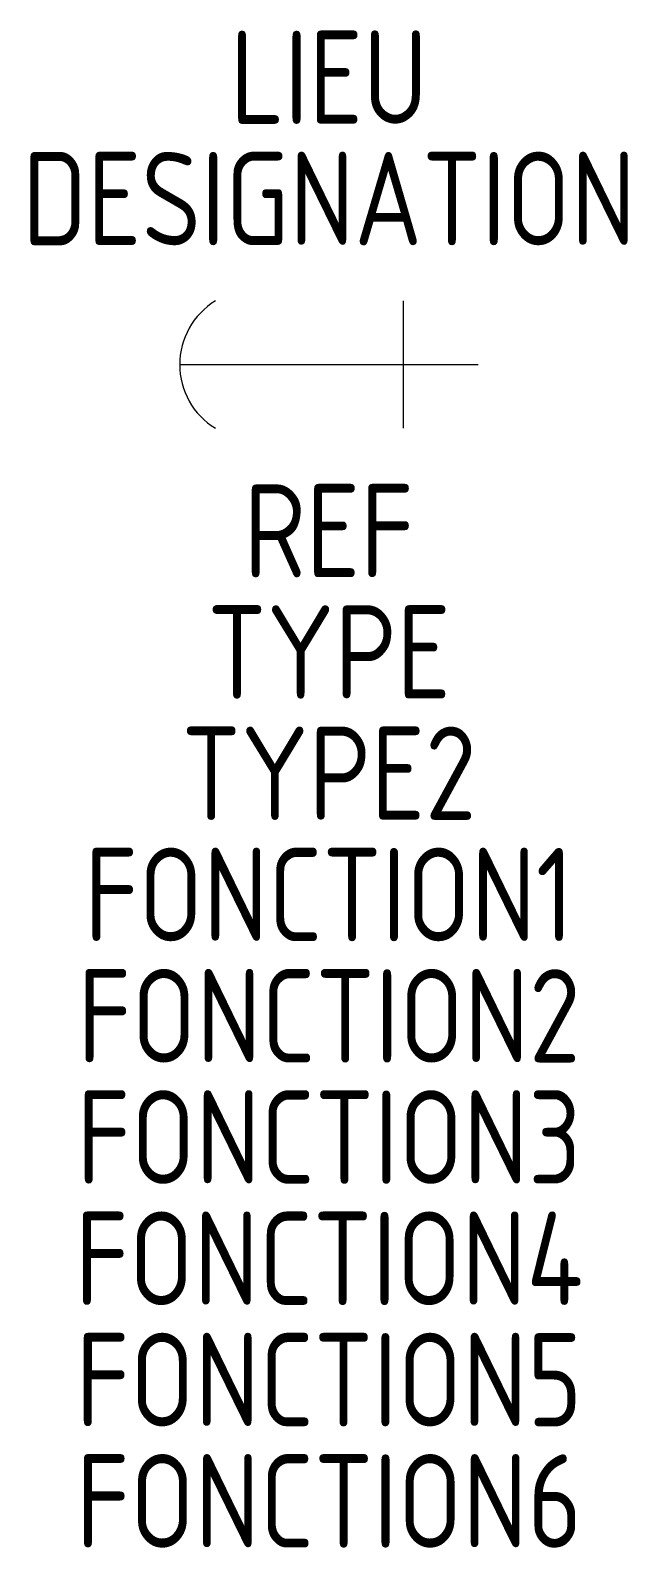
# Model space of a CAD drawing. Header units: millimetres. Extents: x -4 to 12, y -31.7 to 9.
import ezdxf
from ezdxf.enums import TextEntityAlignment as Align

# ---------------------------------------------------------------- set-up
doc = ezdxf.new("R2010")
doc.units = ezdxf.units.MM
doc.layers.add('SYMB_TXT_NOM', color=3, linetype='Continuous')
doc.layers.add('SYMBOLE', color=3, linetype='Continuous')
doc.styles.add('NET2_5', font='isocp.shx', dxfattribs={"width": 0.9, "height": 2.5})

msp = doc.modelspace()

# ---------------------------------------------------------------- linework, layer by layer
at = {"layer": 'SYMBOLE'}
for p, q in [((6, -1.706), (6, 1.706)), ((0, 0), (8, 0))]:
    msp.add_line(p, q, dxfattribs=at)
msp.add_arc((2, 0), 2, 121.4735, 238.5265, dxfattribs=at)

# ---------------------------------------------------------------- texts
at = {"layer": 'SYMB_TXT_NOM', "style": 'NET2_5', "width": 0.9, "flags": 8}
for tag, p in [('LIEU', (4, 6.45)), ('DESIGNATION', (4, 3.2)), ('REF', (4, -5.7)), ('TYPE', (4, -8.95)), ('TYPE2', (4, -12.2)), ('FONCTION1', (4, -15.45)), ('FONCTION2', (4, -18.7)), ('FONCTION3', (4, -21.95)), ('FONCTION4', (4, -25.2)), ('FONCTION5', (4, -28.45)), ('FONCTION6', (4, -31.7))]:
    msp.add_attdef(tag, text='', height=2.5, dxfattribs=at).set_placement(p, align=Align.CENTER)

doc.saveas('drawing.dxf')
